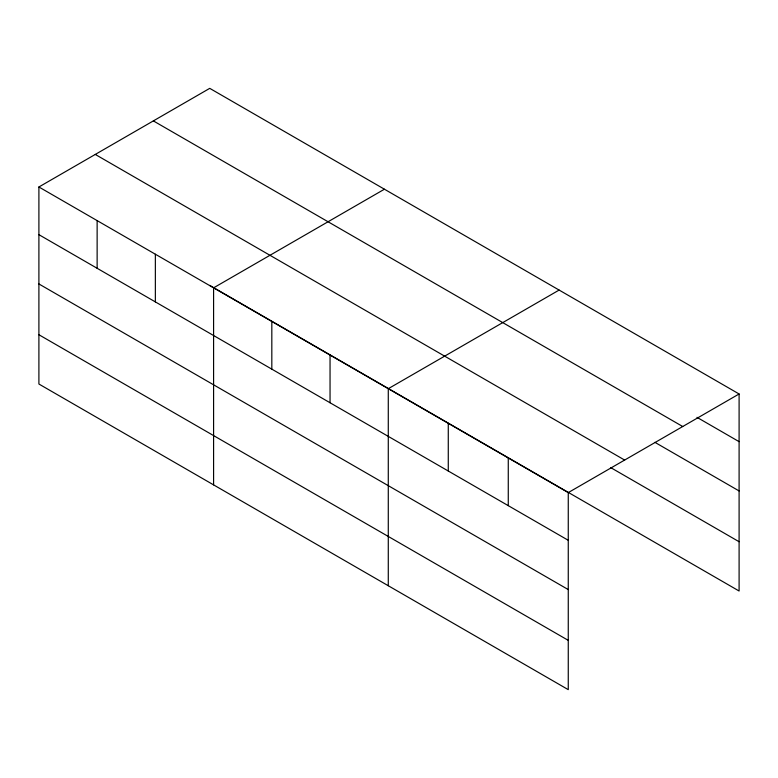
<?xml version="1.0" encoding="UTF-8"?>
<svg xmlns="http://www.w3.org/2000/svg" width="778" height="778" viewBox="0 0 778 778"><rect width="100%" height="100%" fill="white"/><g stroke="black" fill="none" stroke-linecap="round" stroke-linejoin="round"><path stroke-width="1.17" d="M38.9 186.983L568.261 492.61L568.261 689.648L38.9 384.021L38.9 186.983L209.739 88.352L739.1 393.979L739.1 591.017L209.739 285.39M384.429 189.21L213.59 287.841L213.59 484.879M559.119 290.068L388.28 388.699L388.28 585.737M568.261 492.61L739.1 393.979M697 417.348L739.1 441.661M153.363 120.901L682.724 426.519M654.901 442.332L739.1 490.947M95.276 154.433L624.637 460.061M610.691 467.597L739.1 541.731M38.9 234.664L568.261 540.292M38.9 283.951L568.261 589.578M38.9 334.735L568.261 640.362M508.267 457.97L508.267 505.651M448.274 423.329L448.274 471.011M330.047 355.079L330.047 402.761M271.823 321.46L271.823 369.142M155.357 254.221L155.357 301.903M97.133 220.602L97.133 268.284"/></g></svg>
